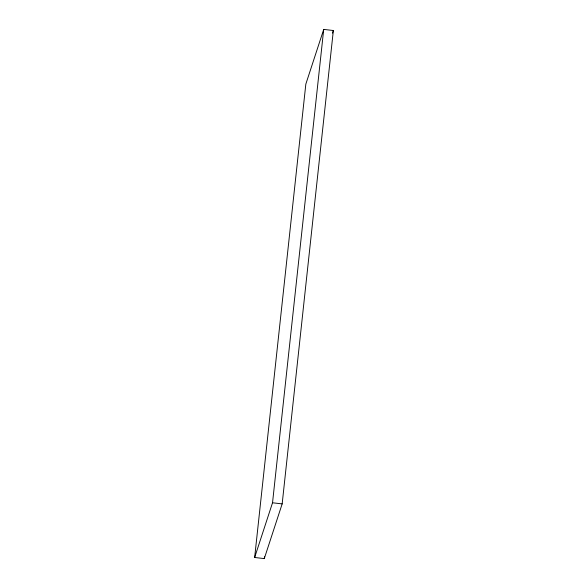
<?xml version="1.0" encoding="UTF-8"?>
<svg xmlns="http://www.w3.org/2000/svg" width="588" height="588" viewBox="0 0 588 588"><rect width="100%" height="100%" fill="white"/><g stroke="black" fill="none" stroke-linecap="round" stroke-linejoin="round"><path stroke-width="0.88" d="M254.648 557.483L305.834 84.106L323.716 29.4L333.352 30.517L282.166 503.894L264.284 558.6L254.648 557.483L272.531 502.777L323.716 29.4M264.284 558.6L264.482 556.777M332.499 33.126L333.352 30.517M272.531 502.777L282.166 503.894"/></g></svg>
